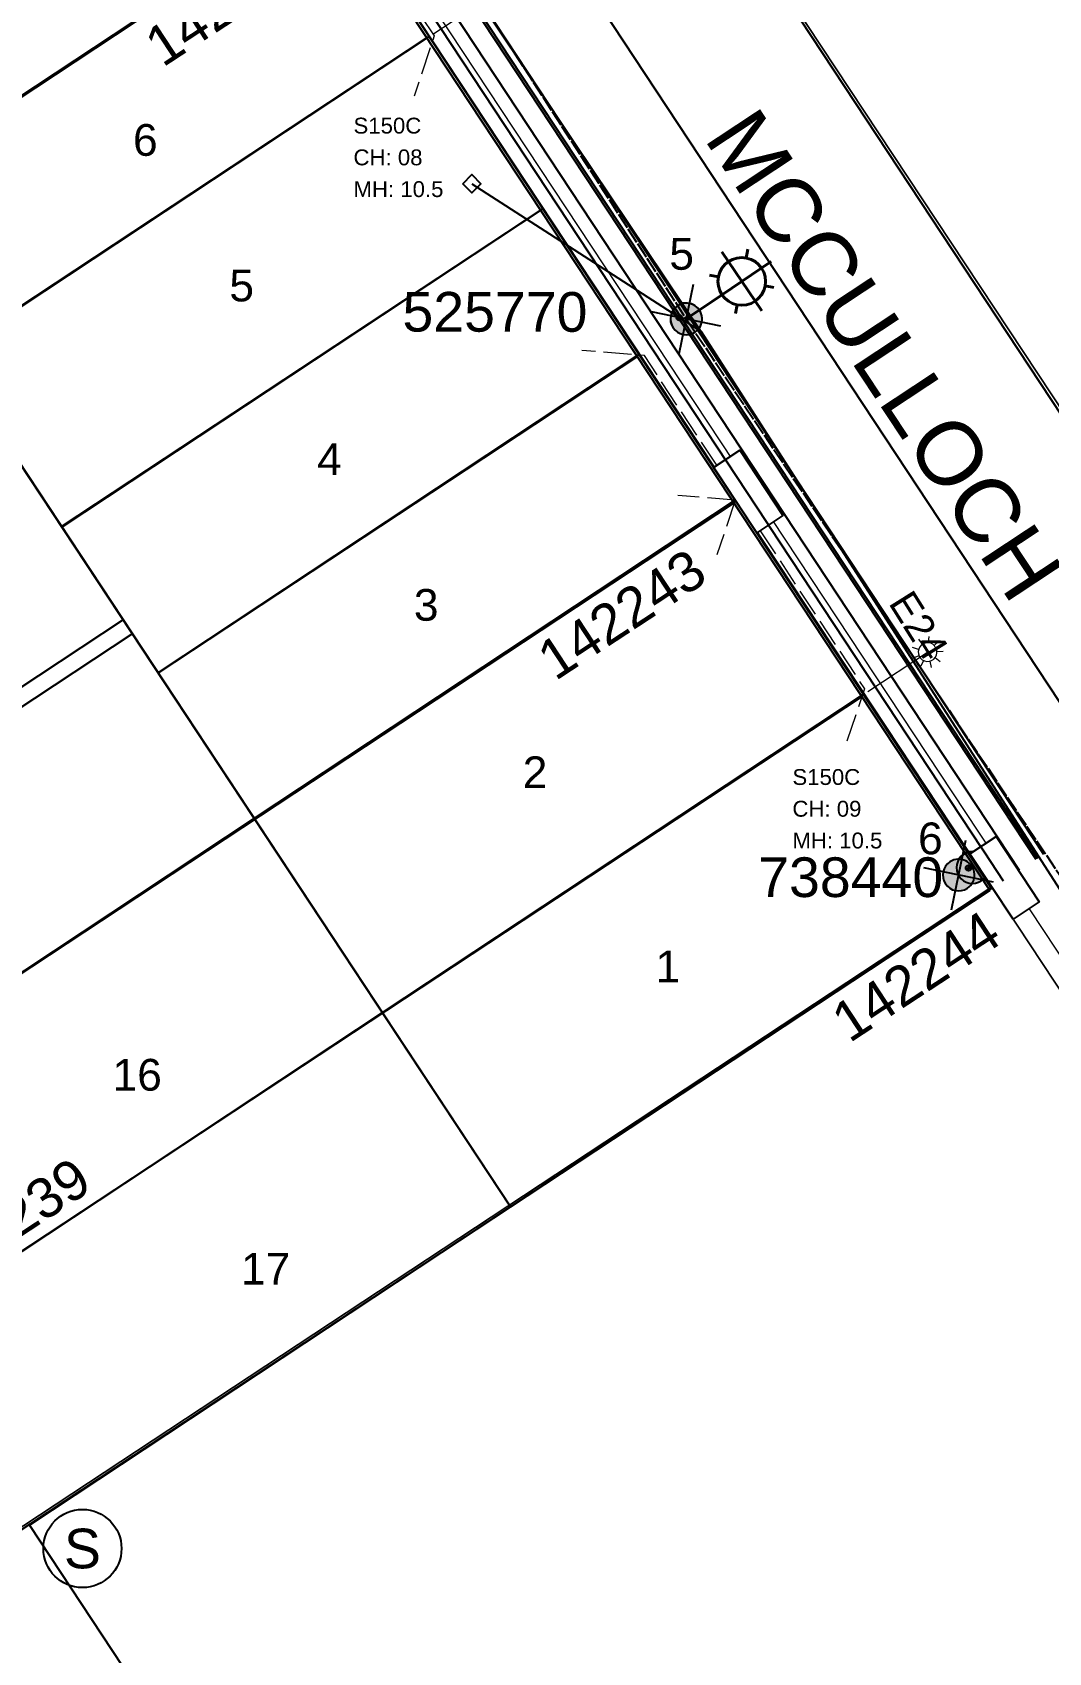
# Model space of a CAD drawing. Header units: metres. Extents: x 302064 to 304096, y 6268242 to 6271990.
# Drawn here: x 303030.3 to 303094.3, y 6271036.3 to 6271138.4 of the extents above; entities that cross this region are included whole.
import ezdxf
from ezdxf.enums import TextEntityAlignment as Align

# ---------------------------------------------------------------- set-up
doc = ezdxf.new("R2010")
doc.units = ezdxf.units.M
doc.linetypes.add('Cable Exist OH', pattern=[1, 1, 0])
doc.linetypes.add('IECLTRLV', pattern=[6.5, 5, -1.5])
doc.layers.get('0').update_dxf_attribs({"color": 6})
for name, color, linetype in [('_User Miscellaneous1', 7, 'Continuous'), ('_User_LV_Exist', 7, 'Continuous'), ('BDY', 252, 'Continuous'), ('DEVELOP', 2, 'Continuous'), ('Equip_SP_SL_EXT', 7, 'Continuous'), ('Mains_LV_EXT', 5, 'Continuous'), ('Notes_SP_MISC', 7, 'Continuous'), ('Services_SP_EXT', 7, 'Continuous'), ('SupportsOH_SP_TR_HV_LV_SL_MOD', 3, 'Continuous'), ('SupportsUG_SP_LV_EXT', 7, 'Continuous'), ('SupportsUG_SP_LV_NEW', 7, 'Continuous'), ('XR01255_CC_DES$0$FOOTPATH', 252, 'Continuous'), ('XR01255_CC_DES$0$ROAD_CONTROL', 252, 'Continuous'), ('XR01255_CC_DES$0$ROAD_KERB', 252, 'Continuous'), ('XR01255_CC_DES$0$ROAD_KERB-BACK', 252, 'Continuous'), ('XR01255_CC_DES$0$ROAD_KERB-LIP', 252, 'Continuous'), ('XR01255_CC_LOT_LAYOUT$0$F_LOT', 252, 'Continuous'), ('XR01255_CC_LOT_LAYOUT$0$ST1_BDY', 252, 'Continuous'), ('XR01255_CC_LOT_LAYOUT$0$ST1_BDY_1', 252, 'Continuous'), ('XR01255_CC_LOT_LAYOUT$0$ST1_LOTS', 252, 'Continuous'), ('XR01255_CC_SURVEY$0$SERVICES-ELECTRICTY', 1, 'Continuous')]:
    doc.layers.add(name, color=color, linetype=linetype)
for name, color, linetype, lineweight in [('Cadastre Land Parcels_SP_EXT', 7, 'Continuous', 5), ('Cadastre Roads_SP_EXT', 9, 'Continuous', 5), ('LH-LUM-S150C', 1, 'Continuous', 0), ('LH-POL-Poles&Pendants', 1, 'Continuous', 0), ('Trench_SP_NEW', 7, 'IECLTRLV', 20)]:
    doc.layers.add(name, color=color, linetype=linetype, lineweight=lineweight)
doc.styles.add('iecARIAL', font='arial.ttf', dxfattribs={"height": 2})
doc.styles.add('POLE_LABEL', font='arial.ttf')
doc.styles.get("Standard").update_dxf_attribs({"font": 'arial.ttf'})
doc.linetypes.add('IE Trench HV', pattern='A,7,-0.2,["/",Standard,S=3,R=0,X=0.6,Y=-1.4],-2.5', length=9.7)
doc.linetypes.add('IECLNDOT', pattern='A,0,-0.1,[133,ltypeshp.shx,S=0.1,R=0,X=-0.2,Y=0],-3.5', length=3.6)

# ---------------------------------------------------------------- blocks, each defined once
blk = doc.blocks.new('SL_LANTERN_EXT')
at = {"lineweight": 40}
for p, q in [((0, 1.97), (0, 6.47)), ((-1.46, 5.68), (-1.06, 5.28)), ((1.46, 5.68), (1.06, 5.28)), ((-2.25, 4.22), (2.25, 4.22)), ((-1.46, 2.76), (-1.06, 3.16)), ((1.46, 2.76), (1.06, 3.16)), ((0, 0), (0, 2.72))]:
    blk.add_line(p, q, dxfattribs=at)
blk.add_circle((0, 4.22), 1.5, dxfattribs=at)
at = {"style": 'iecARIAL', "flags": 8}
blk.add_attdef('ASSET_NUM', (1.5, 1.5), '', height=2.5, dxfattribs=at)
for tag, p, height, flags in [('CONSTRUCTED_VOLTAGE', (0.98, -0.65), 0.2, 9), ('CONTROL_TYPE', (0.98, -0.85), 0.2, 9), ('LANTERN_PURPOSE', (0.98, -1.05), 0.2, 9), ('LNUMBER', (2.18, -3.25), 2.5, 8), ('OPERATING_VOLTAGE', (0.98, -1.65), 0.2, 9), ('ORIENTATION', (0.98, -1.85), 0.2, 9), ('OWNED_BY', (0.98, -2.05), 0.2, 9), ('LANTERN_TYPE', (0.98, -1.25), 0.2, 9), ('NO_PHASES', (0.98, -1.45), 0.2, 9), ('STATE', (0.98, -2.25), 0.2, 9), ('USAGE', (0.98, -2.45), 0.2, 9), ('CEXIST', (0.98, -2.65), 0.2, 9), ('CNEW', (0.98, -2.85), 0.2, 9), ('CNUMBER', (0.98, -3.05), 0.2, 9), ('CREMOVE', (0.98, -3.25), 0.2, 9), ('CREPLACE', (0.98, -3.45), 0.2, 9), ('LKINGHEIGHT', (0.98, -3.65), 0.2, 9), ('LBRACKET', (0.98, -3.85), 0.2, 9), ('LBRACKETVOCAB', (0.98, -4.05), 0.2, 9), ('LCATEGORY', (0.98, -4.25), 0.2, 9), ('LCHARGE1', (0.98, -4.45), 0.2, 9), ('LCHARGE1PERCENT', (0.98, -4.65), 0.2, 9), ('LCHARGE2', (0.98, -4.85), 0.2, 9), ('LCHARGE2PERCENT', (0.98, -5.05), 0.2, 9), ('LCHARGE3', (0.98, -5.25), 0.2, 9), ('LCHARGE3PERCENT', (0.98, -5.45), 0.2, 9), ('LEXIST', (0.98, -5.65), 0.2, 9), ('LLAMP', (0.98, -5.85), 0.2, 9), ('LLAMPVOCAB', (0.98, -6.05), 0.2, 9), ('LMAST', (0.98, -6.25), 0.2, 9), ('LMASTVOCAB', (0.98, -6.45), 0.2, 9), ('LNEW', (0.98, -6.65), 0.2, 9), ('LANTNUMBER', (0.98, -6.85), 0.2, 9), ('LOUTREACH', (0.98, -7.25), 0.2, 9), ('LOUTREACHVOCAB', (0.98, -7.45), 0.2, 9), ('LRATECODE', (0.98, -7.65), 0.2, 9), ('LREMOVE', (0.98, -7.85), 0.2, 9), ('LREPLACE', (0.98, -8.05), 0.2, 9), ('LTYPE', (0.98, -8.25), 0.2, 9), ('STREETNAME', (0.98, -9.25), 0.2, 9), ('LTYPEVOCAB', (0.98, -8.45), 0.2, 9), ('LEGEND', (0.98, -8.65), 0.2, 9), ('LOCATION', (0.98, -8.85), 0.2, 9), ('NOTES', (0.98, -9.05), 0.2, 9), ('SUBURB', (0.98, -9.45), 0.2, 1)]:
    blk.add_attdef(tag, p, '', height=height, dxfattribs=dict(flags=flags))
blk = doc.blocks.new('CCP_EXT')
at = {"flags": 9}
for tag, p in [('STATE', (0, -1.8)), ('USAGE', (0, -1.2)), ('LEGEND', (0, -1.4)), ('LIFE_SUPPORT', (0, -1.6)), ('NOTES', (0, -2))]:
    blk.add_attdef(tag, text='', height=0.2, dxfattribs=at).set_placement(p, align=Align.MIDDLE_LEFT)
blk.add_wipeout([(0, 0.57), (0.57, 0), (0, -0.57), (-0.57, 0)])
blk.add_lwpolyline([(-0.57, 0), (0, 0.57), (0.57, 0), (0, -0.57), (-0.57, 0)])
at = {"flags": 1}
blk.add_attdef('Z', (0, 0), '', height=0.2, dxfattribs=at)
at = {"flags": 9}
for tag, p in [('CCP_TYPE', (0, 0)), ('CONSTRUCTED_VOLTAGE', (0, -0.2)), ('OPERATING_VOLTAGE', (0, -0.6)), ('ORIENTATION', (0, -0.8)), ('OWNED_BY', (0, -1)), ('NO_PHASES', (0, -0.4))]:
    blk.add_attdef(tag, text='', height=0.2, dxfattribs=at).set_placement(p, align=Align.MIDDLE_LEFT)
blk = doc.blocks.new('POLE_EXT')
blk.add_hatch(color=256).paths.add_polyline_path([(-1, 0, 1), (1, 0, 1)])
blk.add_lwpolyline([(-1, 0, 1), (1, 0, 1)], format="xyb", close=True)
for tag, height, flags, p in [('pNumber', 2.5, 8, (-17.84, 2.07)), ('OWNED_BY', 0.2, 9, (1.35, -0.4)), ('SPECIAL_USE', 0.2, 9, (1.35, -0.8)), ('STATE', 0.2, 9, (1.35, -1)), ('PARENT', 0.2, 9, (1.35, -0.6)), ('cLV', 0.2, 9, (1.35, -1.4)), ('hDepth', 0.2, 9, (1.35, -1.6)), ('hDia', 0.2, 9, (1.35, -1.8)), ('cHV', 0.2, 9, (1.35, -2)), ('USAGE', 0.2, 9, (1.35, -1.2)), ('LBRACKET', 0.2, 9, (1.35, -2.2)), ('LExisting', 0.2, 9, (1.35, -2.4)), ('LANTNUMBER', 0.2, 9, (1.35, -2.6)), ('LOther', 0.2, 9, (1.35, -2.8)), ('LRemove', 0.2, 9, (1.35, -3)), ('cLinedev', 0.2, 9, (1.35, -3.4)), ('pExisting', 0.2, 9, (1.35, -3.8)), ('LEGEND', 0.2, 9, (1.35, -3.2)), ('LOCATION', 0.2, 9, (1.35, -3.6)), ('PFNUMBER', 0.2, 9, (1.35, -4)), ('pFooting', 0.2, 9, (1.35, -4.4)), ('pNew', 0.2, 9, (1.35, -4.6)), ('pRelocate', 0.2, 9, (1.35, -5)), ('pRemove', 0.2, 9, (1.35, -5.2)), ('NEWPFNUMBER', 0.2, 9, (1.35, -4.2)), ('pReplace', 0.2, 9, (1.35, -5.4)), ('pStay', 0.2, 9, (1.35, -5.6)), ('pType', 0.2, 9, (1.35, -5.8)), ('cspan', 0.2, 9, (1.35, -6)), ('STREETNAME', 0.2, 9, (1.35, -6.2)), ('SUBURB', 0.2, 9, (1.35, -6.4)), ('OPERATED_BY', 0.2, 9, (1.36, -7.01)), ('NOTES', 0.2, 9, (1.35, -6.6)), ('MAINTAINED_BY', 0.2, 9, (1.36, -6.81))]:
    blk.add_attdef(tag, text='', height=height, dxfattribs=dict(flags=flags)).set_placement(p, align=Align.MIDDLE_LEFT)
at = {"style": 'POLE_LABEL'}
for tag, height, flags, p in [('ASSET_NUM', 2.5, 8, (2, 2)), ('STRUCTURE_PLANT_NUMBER', 0.2, 9, (1.35, 0.03)), ('STREET_CODE', 0.2, 9, (1.35, -0.2))]:
    blk.add_attdef(tag, text='', height=height, dxfattribs=dict(at, flags=flags)).set_placement(p, align=Align.MIDDLE_LEFT)
at = {"flags": 1}
blk.add_attdef('Z', (1.35, -7.33), '', height=0.2, dxfattribs=at)
blk = doc.blocks.new('POLE_DEL')
h = blk.add_hatch(color=256)
edge = h.paths.add_edge_path()
edge.add_arc((0, 0), 1, 180, 360)
edge.add_arc((0, 0), 1, 0, 180)
for p, q in [((-1.58, 1.58), (1.58, -1.58)), ((-1.58, -1.58), (1.58, 1.58))]:
    blk.add_line(p, q)
blk.add_lwpolyline([(-1, 0, 1), (1, 0, 1)], format="xyb", close=True)
for tag, height, flags, p in [('pNumber', 2.5, 8, (0, 2.07)), ('OWNED_BY', 0.2, 9, (0, -0.4)), ('SPECIAL_USE', 0.2, 9, (0, -0.6)), ('STATE', 0.2, 9, (0, -0.8)), ('USAGE', 0.2, 9, (0, -1)), ('cLV', 0.2, 9, (0, -1.2)), ('cHV', 0.2, 9, (0, -1.8)), ('hDepth', 0.2, 9, (0, -1.4)), ('hDia', 0.2, 9, (0, -1.6)), ('LBRACKET', 0.2, 9, (0, -2)), ('LExisting', 0.2, 9, (0, -2.2)), ('LANTNUMBER', 0.2, 9, (0, -2.4)), ('LOther', 0.2, 9, (0, -2.6)), ('LRemove', 0.2, 9, (0, -2.8)), ('LEGEND', 0.2, 9, (0, -3)), ('cLinedev', 0.2, 9, (0, -3.2)), ('pExisting', 0.2, 9, (0, -3.4)), ('PFNUMBER', 0.2, 9, (0, -3.6)), ('NEWPFNUMBER', 0.2, 9, (0, -3.8)), ('pFooting', 0.2, 9, (0, -4)), ('pNew', 0.2, 9, (0, -4.2)), ('pRelocate', 0.2, 9, (0, -4.6)), ('pRemove', 0.2, 9, (0, -4.8)), ('pReplace', 0.2, 9, (0, -5)), ('pStay', 0.2, 9, (0, -5.2)), ('cspan', 0.2, 9, (0, -5.6)), ('SUBURB', 0.2, 9, (0, -5.8)), ('STREETNAME', 0.2, 9, (0, -6)), ('pType', 0.2, 9, (0, -5.4)), ('LOCATION', 0.2, 9, (0, -6.2)), ('NOTES', 0.2, 9, (0, -6.4))]:
    blk.add_attdef(tag, text='', height=height, dxfattribs=dict(flags=flags)).set_placement(p, align=Align.MIDDLE_LEFT)
at = {"flags": 1}
blk.add_attdef('Z', (0, 0), '', height=0.2, dxfattribs=at)
at = {"style": 'POLE_LABEL', "flags": 9}
blk.add_attdef('STREET_CODE', text='', height=0.2, dxfattribs=at).set_placement((0, -0.2), align=Align.MIDDLE_LEFT)
blk = doc.blocks.new('PILLAR_NEW')
for tag, height, flags, p in [('ASSET_NUM', 2.5, 8, (2, 4)), ('STREET_CODE', 0.2, 9, (1.5, 2)), ('OWNED_BY', 0.2, 9, (1.5, 1.8))]:
    blk.add_attdef(tag, text='', height=height, dxfattribs=dict(flags=flags)).set_placement(p, align=Align.MIDDLE_LEFT)
blk.add_wipeout([(-2.47, 0.99), (2.47, 0.99), (2.47, -0.99), (-2.47, -0.99)])
at = {"lineweight": -3}
blk.add_lwpolyline([(-2.47, 0.99), (2.47, 0.99), (2.47, -0.99), (-2.47, -0.99)], close=True, dxfattribs=at)
for tag, flags, p in [('OPERATED_BY', 9, (1.5, 1.6)), ('STATE', 9, (1.5, 1.2)), ('SUPPORT_TYPE', 9, (1.5, 1)), ('MAINTAINED_BY', 9, (1.5, 1.4)), ('SUBURB', 9, (1.5, 0.2)), ('STREETNAME', 9, (1.5, 0)), ('USAGE', 9, (1.5, 0.8)), ('LEGEND', 9, (1.5, 0.6)), ('PARENT', 9, (1.5, 0.4)), ('Z', 1, (1.5, -0.6)), ('LOCATION', 9, (1.5, -0.2)), ('NOTES', 9, (1.5, -0.4))]:
    blk.add_attdef(tag, text='', height=0.2, dxfattribs=dict(flags=flags)).set_placement(p, align=Align.MIDDLE_LEFT)
blk = doc.blocks.new('A$C6F1F0823')
at = {"layer": 'BDY'}
for p, q in [((73.72, 131.7), (131.44, 44.3)), ((89.89, 107.23), (59.68, 87.28)), ((52.51, 98.13), (101.23, 24.36)), ((95.97, 98.01), (65.77, 78.06)), ((100.99, 90.41), (100.99, 90.41)), ((103.14, 87.16), (72.93, 67.21)), ((107.6, 80.4), (107.6, 80.4)), ((109.23, 77.94), (79.02, 57.99)), ((115.32, 68.72), (54.9, 28.82)), ((77.39, 60.45), (47.19, 40.5)), ((123.38, 56.51), (62.96, 16.62)), ((131.44, 44.3), (64.35, 0))]:
    blk.add_line(p, q, dxfattribs=at)
blk = doc.blocks.new('A$C07AF69C9')
at = {"layer": 'XR01255_CC_SURVEY$0$SERVICES-ELECTRICTY'}
h = blk.add_hatch(color=256, dxfattribs=at)
h.dxf.hatch_style = 1
h.paths.add_polyline_path([(144.24, 102.67), (144.06, 102.67, 0.414214), (144.24, 102.49)])
h.paths.add_polyline_path([(144.24, 102.84), (144.24, 102.67), (144.41, 102.67, 0.414214)])
h = blk.add_hatch(color=256, dxfattribs=at)
h.dxf.hatch_style = 1
h.paths.add_polyline_path([(162.46, 68), (162.29, 68, 0.414214), (162.46, 67.83)])
h.paths.add_polyline_path([(162.46, 68.18), (162.46, 68), (162.64, 68, 0.414214)])
at = {"layer": 'XR01255_CC_DES$0$FOOTPATH'}
for p, q in [((107.55, 155.94), (165.65, 67.86)), ((106.82, 154.86), (164.65, 67.2))]:
    blk.add_line(p, q, dxfattribs=at)
at = {"layer": 'XR01255_CC_DES$0$ROAD_CONTROL'}
blk.add_lwpolyline([(106.4, 172.13), (172.29, 72.25)], dxfattribs=at)
at = {"layer": 'XR01255_CC_DES$0$ROAD_KERB'}
blk.add_lwpolyline([(42.74, 112.05, -0.414025), (45.15, 123.82), (97.44, 158.36, -0.414402), (109.22, 155.95), (166.82, 68.63)], format="xyb", dxfattribs=at)
at = {"layer": 'XR01255_CC_DES$0$ROAD_KERB-BACK'}
blk.add_lwpolyline([(112.69, 150.41), (166.69, 68.55)], dxfattribs=at)
at = {"layer": 'XR01255_CC_DES$0$ROAD_KERB-LIP'}
blk.add_lwpolyline([(42.36, 111.8, -0.414025), (44.9, 124.19), (97.19, 158.74, -0.414402), (109.59, 156.2), (167.19, 68.88)], format="xyb", dxfattribs=at)
at = {"layer": 'XR01255_CC_LOT_LAYOUT$0$F_LOT'}
for points in [[(123.07, 165.13), (180.69, 77.78)], [(103.3, 26.59), (114.98, 8.89)]]:
    blk.add_lwpolyline(points, dxfattribs=at)
at = {"layer": 'XR01255_CC_LOT_LAYOUT$0$ST1_BDY'}
for p, q in [((106.28, 154.05), (135.88, 109.17)), ((84.97, 120.37), (133.6, 46.65)), ((135.88, 109.17), (147.76, 91.17)), ((147.76, 91.17), (163.9, 66.71))]:
    blk.add_line(p, q, dxfattribs=at)
at = {"layer": 'XR01255_CC_LOT_LAYOUT$0$ST1_BDY_1'}
for p, q in [((163.9, 66.71), (133.6, 46.65)), ((133.6, 46.65), (103.3, 26.59))]:
    blk.add_line(p, q, dxfattribs=at)
at = {"layer": 'XR01255_CC_LOT_LAYOUT$0$ST1_LOTS'}
for p, q in [((122.43, 129.57), (92.13, 109.51)), ((128.48, 120.39), (98.19, 100.33)), ((135.64, 109.54), (105.34, 89.48)), ((141.7, 100.36), (111.4, 80.3)), ((147.76, 91.17), (117.46, 71.12)), ((109.2, 83.64), (78.9, 63.58)), ((155.83, 78.94), (125.53, 58.88)), ((117.46, 71.12), (87.16, 51.06)), ((125.53, 58.88), (95.23, 38.83))]:
    blk.add_line(p, q, dxfattribs=at)
at = {"layer": 'XR01255_CC_SURVEY$0$SERVICES-ELECTRICTY'}
for p, q in [((144.06, 102.67), (144.41, 102.67)), ((144.24, 102.49), (144.24, 102.84)), ((162.29, 68), (162.64, 68)), ((162.46, 67.83), (162.46, 68.18))]:
    blk.add_line(p, q, dxfattribs=at)
for centre in [(144.24, 102.67), (162.46, 68)]:
    blk.add_circle(centre, 0.175, dxfattribs=at)
blk.add_blockref('A$C6F1F0823', (32.37, 22.29))
blk = doc.blocks.new('A$C70F866E6')
at = {"layer": 'LH-LUM-S150C', "color": 1, "extrusion": (-0.072753, -0.047992, 0.996195)}
for p, q in [((0.13787, 0.03378, 0.01047), (0.13749, 0.03389, 0.01044)), ((0.13788, 0.0338, 0.01047), (0.13785, 0.03365, 0.01046)), ((0.13795, 0.03394, 0.01048), (0.13788, 0.0338, 0.01047)), ((0.13811, 0.0341, 0.0105), (0.13789, 0.03443, 0.0105)), ((0.13805, 0.03406, 0.01049), (0.13795, 0.03394, 0.01048)), ((0.13817, 0.03414, 0.01051), (0.13805, 0.03406, 0.01049)), ((0.13832, 0.03419, 0.01052), (0.13817, 0.03414, 0.01051)), ((0.13847, 0.0342, 0.01053), (0.13832, 0.03419, 0.01052)), ((0.13863, 0.03417, 0.01054), (0.13847, 0.0342, 0.01053)), ((0.1385, 0.0342, 0.01053), (0.13854, 0.03459, 0.01056)), ((0.13876, 0.0341, 0.01055), (0.13863, 0.03417, 0.01054)), ((0.13888, 0.034, 0.01055), (0.13876, 0.0341, 0.01055)), ((0.13886, 0.03402, 0.01055), (0.13915, 0.03429, 0.01058)), ((0.13892, 0.03393, 0.01055), (0.13888, 0.034, 0.01055)), ((0.13896, 0.03387, 0.01055), (0.13892, 0.03393, 0.01055)), ((0.13901, 0.03372, 0.01055), (0.13896, 0.03387, 0.01055)), ((0.13902, 0.03357, 0.01054), (0.13901, 0.03372, 0.01055)), ((0.13789, 0.03338, 0.01045), (0.13753, 0.03322, 0.01042)), ((0.13785, 0.03365, 0.01046), (0.13786, 0.0335, 0.01045)), ((0.13786, 0.0335, 0.01045), (0.1379, 0.03335, 0.01045)), ((0.1379, 0.03335, 0.01045), (0.13799, 0.03323, 0.01045)), ((0.13799, 0.03323, 0.01045), (0.1381, 0.03312, 0.01045)), ((0.13817, 0.03308, 0.01046), (0.138, 0.03273, 0.01043)), ((0.1381, 0.03312, 0.01045), (0.13824, 0.03305, 0.01046)), ((0.13824, 0.03305, 0.01046), (0.13839, 0.03302, 0.01047)), ((0.13838, 0.03358, 0.01049), (0.13848, 0.03364, 0.01051)), ((0.13839, 0.03302, 0.01047), (0.13855, 0.03303, 0.01048)), ((0.13848, 0.03364, 0.01051), (0.1384, 0.03366, 0.0105)), ((0.1384, 0.03366, 0.0105), (0.13847, 0.03356, 0.0105)), ((0.13847, 0.03356, 0.0105), (0.13848, 0.03364, 0.01051)), ((0.13855, 0.03303, 0.01048), (0.13869, 0.03308, 0.01049)), ((0.13857, 0.03304, 0.01048), (0.13866, 0.03265, 0.01047)), ((0.13869, 0.03308, 0.01049), (0.13882, 0.03316, 0.01051)), ((0.13882, 0.03316, 0.01051), (0.13892, 0.03328, 0.01052)), ((0.13891, 0.03326, 0.01052), (0.13922, 0.03302, 0.01053)), ((0.13892, 0.03328, 0.01052), (0.13899, 0.03342, 0.01053)), ((0.13899, 0.03342, 0.01053), (0.13902, 0.03357, 0.01054)), ((0.13902, 0.03364, 0.01054), (0.13941, 0.03367, 0.01057))]:
    blk.add_line(p, q, dxfattribs=at)
at = {"layer": 'LH-POL-Poles&Pendants', "color": 1}
for p, q in [((0.10733, 0.07259, 0.0105), (0.11109, 0.07506, 0.0105)), ((0.13468, 0.03113, 0.0105), (0.13843, 0.03361, 0.0105))]:
    blk.add_line(p, q, dxfattribs=at)
at = {"layer": 'LH-LUM-S150C', "color": 1, "char_height": 0.001, "attachment_point": 1}
for s, insert in [('S150C', (0.10227, 0.06728, 0.0105)), ('CH: 08', (0.10227, 0.06528, 0.0105)), ('MH: 10.5', (0.10227, 0.06328, 0.0105)), ('S150C', (0.12992, 0.02624, 0.0105)), ('CH: 09', (0.12992, 0.02424, 0.0105)), ('MH: 10.5', (0.12992, 0.02224, 0.0105))]:
    blk.add_mtext(s, dxfattribs=dict(at, insert=insert))
blk = doc.blocks.new('DUCT_INDICATOR')
blk.add_circle((0, 0), 2.46)
blk.add_attdef('CODE', text='', height=1.8).set_placement((0, 0), align=Align.MIDDLE_CENTER)
at = {"flags": 1}
blk.add_attdef('Z', (0, 0), '', height=0.2, dxfattribs=at)

msp = doc.modelspace()

# ---------------------------------------------------------------- linework, layer by layer
at = {"layer": '_User_LV_Exist', "linetype": 'IECLNDOT'}
msp.add_lwpolyline([(303072.449, 6271119.522), (303097.4764, 6271080.6084)], dxfattribs=at)
at = {"layer": 'Cadastre Land Parcels_SP_EXT', "linetype": 'Continuous'}
for points in [[(303104.574, 6271100.392), (303121.793, 6271111.829), (303188.715, 6271156.278), (303131.131, 6271243.01), (303119.257, 6271235.087), (303047.262, 6271187.046), (303104.574, 6271100.392)], [(303090.76, 6271084.541), (303030.427, 6271175.862), (302974.067, 6271138.657), (302963.233, 6271131.505), (303023.65, 6271040.271), (303090.76, 6271084.541)], [(303123.371, 6271035.183), (303090.76, 6271084.541), (303023.65, 6271040.271), (303084.269, 6270948.803), (303124.6, 6270975.454), (303151.213, 6270993.041), (303123.371, 6271035.183)]]:
    msp.add_lwpolyline(points, close=True, dxfattribs=at)
at = {"layer": 'Mains_LV_EXT', "linetype": 'Cable Exist OH'}
msp.add_lwpolyline([(303071.5187, 6271120.3198), (303096.424, 6271083.232)], dxfattribs=at)
at = {"layer": 'Trench_SP_NEW', "linetype": 'IE Trench HV', "flags": 128}
msp.add_lwpolyline([(303007.621, 6271162.2664), (303026.0927, 6271174.472), (303033.8366, 6271172.8781), (303095.6165, 6271079.3673)], dxfattribs=at)

# ---------------------------------------------------------------- block references
at = {"layer": 'Equip_SP_SL_EXT', "rotation": 304.0682216801562}
msp.add_blockref('SL_LANTERN_EXT', (303071.5187, 6271120.3198), dxfattribs=at)
at = {"layer": 'Notes_SP_MISC', "lineweight": 25}
ref = msp.add_blockref('DUCT_INDICATOR', (303033.4819, 6271042.8505), dxfattribs=at)
ref.add_attrib('CODE', 'S', dxfattribs={"layer": '0', "height": 2.5}).set_placement((303033.4819, 6271042.8505), align=Align.MIDDLE_CENTER)
at = {"layer": 'SupportsOH_SP_TR_HV_LV_SL_MOD'}
ref = msp.add_blockref('POLE_EXT', (303071.5236, 6271120.3127), dxfattribs=at)
ref.add_attrib('ASSET_NUM', '525770', dxfattribs={"layer": '0', "height": 2.5, "rotation": 359.935094, "style": 'POLE_LABEL'}).set_placement((303065.2944, 6271120.7591), align=Align.MIDDLE_RIGHT)
ref = msp.add_blockref('POLE_EXT', (303089.5451, 6271085.7545), dxfattribs=at)
ref.add_attrib('ASSET_NUM', '738440', dxfattribs={"layer": '0', "height": 2.5, "style": 'POLE_LABEL'}).set_placement((303087.7034, 6271083.1454), align=Align.BOTTOM_RIGHT)
at = {"layer": 'SupportsUG_SP_LV_EXT', "rotation": 123.452173145936}
msp.add_blockref('POLE_DEL', (303071.5187, 6271120.3198), dxfattribs=at)

# ---------------------------------------------------------------- texts
at = {"layer": '_User Miscellaneous1', "lineweight": 25}
msp.add_text('MCCULLOCH        ST', height=4, rotation=303.462463, dxfattribs=at).set_placement((303072.5788, 6271131.7127))
at = {"layer": '_User Miscellaneous1', "color": 252, "lineweight": 25, "char_height": 2, "width": 14.081467}
for s, insert, attachment_point in [('\\pi6.3804;6', (303030.2852, 6271132.5962), 1), ('\\pi6.3777;5', (303036.3572, 6271123.4239), 1), ('\\pi6.3491;4', (303041.916, 6271112.4868), 1), ('\\pi6.3859;3', (303047.9731, 6271103.3046), 1), ('\\pi6.3784;2', (303054.8387, 6271092.7578), 1), ('\\pi6.6724;1', (303062.9084, 6271080.5247), 1), ('16', (303038.4859, 6271073.6972), 3), ('17', (303046.5755, 6271061.4771), 3)]:
    msp.add_mtext(s, dxfattribs=dict(at, insert=insert, attachment_point=attachment_point))
at = {"layer": '_User Miscellaneous1', "lineweight": 25, "insert": (303068.9014, 6271125.4177), "char_height": 2, "width": 4.428216, "attachment_point": 1}
msp.add_mtext('\\pi1.5511;5', dxfattribs=at)
at = {"layer": 'Mains_LV_EXT'}
msp.add_text('E24', height=1.8, rotation=302.133418, dxfattribs=at).set_placement((303084.221, 6271102.42))

# ---------------------------------------------------------------- next in the draw order: block references
at = {"layer": 'Services_SP_EXT'}
msp.add_blockref('CCP_EXT', (303058.0082, 6271128.8394), dxfattribs=at)

# ---------------------------------------------------------------- next in the draw order: block references
msp.add_blockref('CCP_EXT', (303058.0082, 6271128.8394), dxfattribs=at)

# ---------------------------------------------------------------- next in the draw order: linework, layer by layer
at = {"layer": '_User_LV_Exist', "linetype": 'IECLNDOT'}
msp.add_lwpolyline([(303047.3541, 6271156.9868), (303072.449, 6271119.522)], dxfattribs=at)
at = {"layer": 'Cadastre Roads_SP_EXT', "linetype": 'Continuous'}
msp.add_lwpolyline([(303104.574, 6271100.392), (303047.262, 6271187.046), (303039.925, 6271182.171), (303030.427, 6271175.862), (303090.76, 6271084.541), (303123.371, 6271035.183), (303151.213, 6270993.041), (303158.626, 6270997.835), (303168.249, 6271004.056), (303140.684, 6271045.758), (303122.59, 6271073.133), (303104.574, 6271100.392)], close=True, dxfattribs=at)
at = {"layer": 'Mains_LV_EXT', "linetype": 'Cable Exist OH'}
msp.add_lwpolyline([(303053.519, 6271148.174), (303071.5187, 6271120.3198)], dxfattribs=at)
at = {"layer": 'Services_SP_EXT'}
msp.add_lwpolyline([(303058.0082, 6271128.8394), (303072.449, 6271119.522)], dxfattribs=at)

# ---------------------------------------------------------------- next in the draw order: block references
at = {"layer": 'SupportsUG_SP_LV_NEW'}
ref = msp.add_blockref('PILLAR_NEW', (303050.0948, 6271147.8404), dxfattribs=dict(at, rotation=123.4511682459829))
ref.add_attrib('ASSET_NUM', '142242', dxfattribs={"layer": '0', "height": 2.5, "rotation": 33.296968, "flags": 8}).set_placement((303047.5909, 6271143.5734), align=Align.MIDDLE_RIGHT)
ref = msp.add_blockref('PILLAR_NEW', (303075.4245, 6271109.4425), dxfattribs=dict(at, rotation=123.4511682459829))
ref.add_attrib('ASSET_NUM', '142243', dxfattribs={"layer": '0', "height": 2.5, "rotation": 33.296968, "flags": 8}).set_placement((303072.3175, 6271104.9158), align=Align.MIDDLE_RIGHT)
ref = msp.add_blockref('PILLAR_NEW', (303091.5737, 6271085.1054), dxfattribs=dict(at, rotation=123.4511682459829))
ref.add_attrib('ASSET_NUM', '142244', dxfattribs={"layer": '0', "height": 2.5, "rotation": 33.296968, "flags": 8}).set_placement((303090.8511, 6271082.1083), align=Align.MIDDLE_RIGHT)
ref = msp.add_blockref('PILLAR_NEW', (303021.2469, 6271056.0039), dxfattribs=dict(at, rotation=303.4511682459829))
ref.add_attrib('ASSET_NUM', '142239', dxfattribs={"layer": '0', "height": 2.5, "rotation": 33.296968, "flags": 8}).set_placement((303023.8087, 6271060.1707), align=Align.MIDDLE_LEFT)

# ---------------------------------------------------------------- next in the draw order: linework, layer by layer
at = {"layer": 'Trench_SP_NEW', "ltscale": 0.35, "flags": 128}
for points in [[(303051.0649, 6271145.0778), (303055.6394, 6271138.1537), (303054.376, 6271134.352)], [(303073.4428, 6271111.0996), (303068.8801, 6271118.0058), (303064.9483, 6271118.3301)], [(303074.5985, 6271108.8967), (303070.9837, 6271109.1948)], [(303074.5985, 6271108.8967), (303073.4546, 6271105.4548)], [(303076.1714, 6271106.9696), (303082.7422, 6271097.0239), (303081.484, 6271093.238)]]:
    msp.add_lwpolyline(points, dxfattribs=at)

# ---------------------------------------------------------------- next in the draw order: block references
at = {"layer": 'Defpoints', "xscale": 1000, "yscale": 1000, "zscale": 1000}
msp.add_blockref('A$C70F866E6', (302948.2868, 6271065.7181), dxfattribs=at)
at = {"layer": 'DEVELOP'}
msp.add_blockref('A$C07AF69C9', (302926.842, 6271017.7237), dxfattribs=at)
at = {"layer": 'SupportsUG_SP_LV_EXT', "rotation": 123.452173145936}
msp.add_blockref('POLE_DEL', (303088.682, 6271085.2826), dxfattribs=at)

# ---------------------------------------------------------------- next in the draw order: texts
at = {"layer": '_User Miscellaneous1', "lineweight": 25, "insert": (303084.5668, 6271088.5905), "char_height": 2, "width": 4.428216, "attachment_point": 1}
msp.add_mtext('\\pi1.5538;6', dxfattribs=at)

doc.saveas('drawing.dxf')
